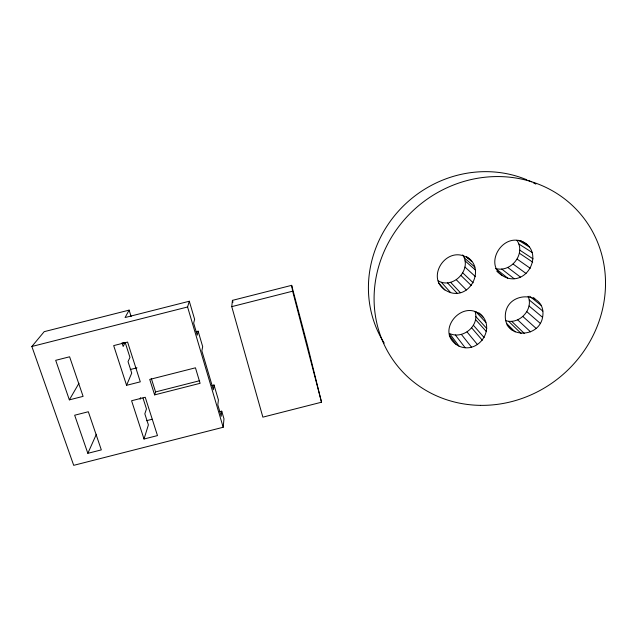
<?xml version="1.0" encoding="UTF-8"?>
<svg xmlns="http://www.w3.org/2000/svg" width="637" height="637" viewBox="0 0 637 637"><rect width="100%" height="100%" fill="white"/><g stroke="black" fill="none" stroke-linecap="round" stroke-linejoin="round"><path stroke-width="0.96" d="M438.216 280.869C453.273 289.548 472.463 269.379 462.653 254.896M469.549 259.259C446.386 241.319 421.184 282.494 450.662 292.638C471.276 298.737 485.617 267.675 466.61 256.751M505.818 320.65C519.219 324.989 533.917 309.383 528.097 296.309M542.589 317.345C547.302 291.029 507.538 290.082 505.388 314.304C503.111 338.542 538.719 339.075 542.589 317.345L529.092 306.015M131.142 316.565L129.112 310.131L44.192 331.67L31.85 346.488L73.701 465.336L223.189 427.26L223.985 418.851L221.724 411.183L219.821 411.661M221.724 411.183L221.206 416.303L217.822 404.869L218.403 399.917L214.008 385.011L212.081 385.504M478.817 312.799C497.561 326.263 479.374 355.064 459.078 346.17L449.539 333.501C462.796 339.68 479.621 325.985 475.138 311.764M231.757 306.636L232.425 300.369L291.65 285.344L307.273 344.506L321.518 402.21L262.866 417.147L231.757 306.636L292.638 291.189L291.65 285.344M521.361 241.12C543.902 250.038 529.896 284.166 507.705 278.138L495.682 268.511C511.017 272.939 526.234 253.725 516.91 240.26M214.008 385.011L213.355 389.756L201.849 350.86L202.685 346.655L198.131 331.2L196.204 331.694M198.131 331.2L197.215 335.189L193.648 323.11L194.619 319.288L189.293 301.245L125.083 317.529L129.112 310.131M223.189 427.26L187.581 306.986L189.293 301.245M144.01 439.02L131.58 400.745L145.236 397.273L157.482 435.589L144.01 439.02L148.389 424.895L144.83 413.835L146.462 408.898L142.999 398.077M154.624 394.884L149.735 379.429L195.455 367.812L200.098 383.315L154.624 394.884L155.563 391.93L151.295 378.41M140.132 399.216L140.697 397.639M126.58 385.321L113.681 345.604L127.591 342.069L140.299 381.834L126.58 385.321L131.724 373.083L128.037 361.617L129.948 357.373L125.163 342.435L122.336 343.152M87.842 453.321L74.664 415.22L88.328 411.741L101.323 449.889L87.842 453.321L96.37 434.267M125.163 342.435L123.172 346.472L122.017 342.881M69.353 399.861L83.097 396.373L69.608 356.792L55.69 360.327L69.353 399.861L78.964 383.267M31.85 346.488L187.581 306.986M130.259 369.524L136.971 367.82M155.563 391.93L199.66 380.719M146.47 420.707L152.211 419.25M527.07 244.656C504.249 226.501 478.801 268.288 507.705 278.138M482.846 317.067C463.84 295.584 432.658 332.61 459.078 346.17M520.039 240.444L521.639 241.439M518.558 240.276L529.243 246.941M518.94 244.059L532.206 252.507M519.776 250.134L533.065 258.869M519.41 253.239L532.667 262.118M517.172 259.132L530.287 268.304M513.151 264.076L526.051 273.48M507.816 267.508L520.437 277.079M501.765 269.045L514.083 278.688M533.456 297.575L534.929 298.753M529.737 296.245L540.964 305.25M496.86 271.322L502.012 275.487M529.315 300.027L542.843 311.087M466.579 257.077L471.77 261.528M526.871 311.724L540.232 323.325M464.333 257.921L474.852 267.078M465.066 260.891L475.608 270.184M522.905 316.525L536.059 328.342M464.962 267.062L475.481 276.649M517.658 319.862L530.541 331.845M462.812 272.939L473.195 282.804M511.71 321.374L524.299 333.43M508.684 321.382L521.13 333.446M461.029 275.558L471.324 285.551M507.004 323.907L515.126 331.901M507.108 325.093L512.466 330.396M456.331 279.794L466.38 289.986M450.574 282.31L460.328 292.63M475.664 311.517L485.84 322.402M447.493 282.828L457.087 293.171M475.895 316.637L486.779 328.509M475.576 319.623L486.429 331.638M441.361 282.31L450.662 292.638M438.439 282.701L444.897 289.994M473.442 325.316L484.168 337.594M471.691 327.864L482.32 340.254M467.064 331.981L477.455 344.561M461.395 334.433L471.507 347.141M455.328 334.966L465.145 347.698M449.308 335.213L456.379 344.673M232.425 300.369L232.959 302.257M292.638 291.189L321.518 402.21M384.215 343.096A113.227 106.228 -40.9 0 1 397.281 212.455A113.227 106.228 -40.9 0 1 526.855 179.809M528.694 180.597A113.227 106.228 -40.9 0 1 531.425 181.848M533.217 182.723A113.227 106.228 -40.9 0 1 535.86 184.093M480.417 405.363A118.936 111.069 -40.2 0 0 594.385 235.141A118.936 111.069 -40.2 0 0 394.598 232.417A118.936 111.069 -40.2 0 0 480.417 405.363"/></g></svg>
